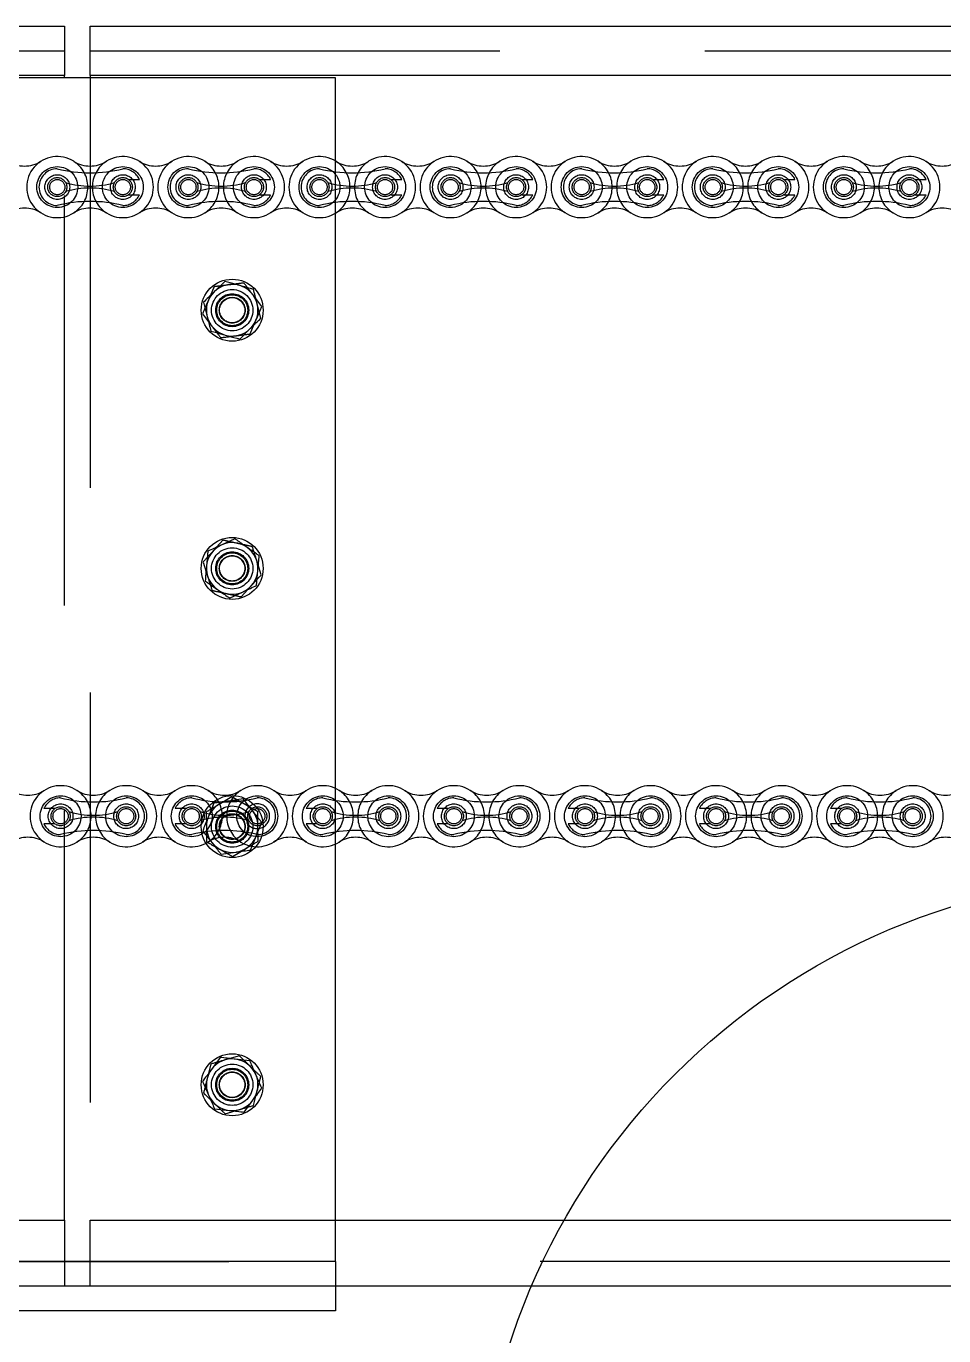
# Model space of a CAD drawing. Header units: metres. Extents: x 0 to 21025, y 0 to 14850.
# Drawn here: x 5528.1 to 5705.9, y 13033.1 to 13286.7 of the extents above; entities that cross this region are included whole.
import ezdxf

# ---------------------------------------------------------------- set-up
doc = ezdxf.new("R2010")
doc.units = ezdxf.units.M
doc.header["$LTSCALE"] = 25
doc.linetypes.add('HIDDEN2', pattern=[4.7625, 3.175, -1.5875])
doc.linetypes.add('PHANTOM', pattern=[63.5, 31.75, -6.35, 6.35, -6.35, 6.35, -6.35])
for name, color, linetype in [('SL4', 4, 'Continuous'), ('SRE', 2, 'PHANTOM'), ('ST1', 7, 'HIDDEN2')]:
    doc.layers.add(name, color=color, linetype=linetype)

msp = doc.modelspace()

# ---------------------------------------------------------------- linework, layer by layer
at = {"layer": 'SL4'}
for p, q in [((4210.539, 13286.681), (5535.514, 13286.681)), ((5535.514, 13286.681), (5535.514, 13277.156)), ((5540.514, 13277.156), (5540.514, 13286.681)), ((5540.514, 13286.681), (6485.517, 13286.681)), ((5535.514, 13277.156), (4210.539, 13277.156)), ((5588.014, 13276.681), (5488.014, 13276.681)), ((5535.514, 13276.681), (5535.514, 13277.156)), ((5540.514, 13277.156), (5540.514, 13276.681)), ((6490.514, 13277.156), (5540.514, 13277.156)), ((5588.014, 13047.444), (5588.014, 13276.681)), ((5566.565, 13237.27), (5564.507, 13235.245)), ((5562.45, 13233.221), (5563.174, 13230.426)), ((5573.579, 13230.142), (5572.854, 13232.936)), ((5569.463, 13226.092), (5571.521, 13228.117)), ((5568.508, 13187.434), (5565.894, 13186.209)), ((5563.279, 13184.985), (5563.032, 13182.109)), ((5572.749, 13178.377), (5572.996, 13181.253)), ((5567.52, 13175.929), (5570.135, 13177.153)), ((5564.443, 13136.218), (5563.371, 13133.537)), ((5570.157, 13137.042), (5567.3, 13136.63)), ((5571.586, 13127.145), (5572.657, 13129.825)), ((5565.871, 13126.32), (5568.728, 13126.732)), ((5565.706, 13086.973), (5563.992, 13084.651)), ((5571.443, 13086.326), (5568.575, 13086.65)), ((5564.585, 13077.036), (5567.453, 13076.713)), ((5570.322, 13076.389), (5572.037, 13078.711)), ((5588.014, 13055.444), (6490.514, 13055.444)), ((5588.014, 13047.444), (5488.014, 13047.444)), ((5588.014, 13047.444), (5588.014, 13037.919)), ((5719.777, 13042.681), (5588.014, 13042.681)), ((5588.014, 13037.919), (5488.014, 13037.919))]:
    msp.add_line(p, q, dxfattribs=at)
for centre, start, end in [((5568.014, 13231.681), 74.53519, 134.53519), ((5568.014, 13231.681), 14.53519, 74.53519), ((5568.014, 13231.681), 134.53519, 194.53519), ((5568.014, 13231.681), 314.53519, 14.53519), ((5568.014, 13231.681), 194.53519, 254.53519), ((5568.014, 13231.681), 254.53519, 314.53519), ((5568.014, 13181.681), 115.09256, 175.09256), ((5568.014, 13181.681), 55.09256, 115.09256), ((5568.014, 13181.681), 355.09256, 55.09256), ((5568.014, 13181.681), 175.09256, 235.09256), ((5568.014, 13181.681), 295.09256, 355.09256), ((5568.014, 13181.681), 235.09256, 295.09256), ((5568.014, 13131.681), 98.21321, 158.21321), ((5568.014, 13131.681), 38.21321, 98.21321), ((5568.014, 13131.681), 338.21321, 38.21321), ((5568.014, 13131.681), 158.21321, 218.21321), ((5568.014, 13131.681), 278.21321, 338.21321), ((5568.014, 13131.681), 218.21321, 278.21321), ((5568.014, 13081.681), 83.56164, 143.56164), ((5568.014, 13081.681), 23.56164, 83.56164), ((5568.014, 13081.681), 143.56164, 203.56164), ((5568.014, 13081.681), 323.56164, 23.56164), ((5568.014, 13081.681), 203.56164, 263.56164), ((5568.014, 13081.681), 263.56164, 323.56164)]:
    msp.add_arc(centre, 5, start, end, dxfattribs=at)
for points, knots in [([(5569.347, 13236.5), (5569.129, 13236.561), (5568.188, 13236.821), (5567.27, 13237.075), (5566.565, 13237.27)], [0, 0, 0, 0, 0.2318493, 1, 1, 1, 1]), ([(5572.13, 13235.73), (5571.938, 13235.783), (5571.033, 13236.034), (5570.091, 13236.295), (5569.347, 13236.5)], [0, 0, 0, 0, 0.2110008, 1, 1, 1, 1]), ([(5564.507, 13235.245), (5564.459, 13235.197), (5563.764, 13234.514), (5563.083, 13233.844), (5562.45, 13233.221)], [0, 0, 0, 0, 0.0702006, 1, 1, 1, 1]), ([(5572.854, 13232.936), (5572.837, 13233.002), (5572.592, 13233.946), (5572.353, 13234.871), (5572.13, 13235.73)], [0, 0, 0, 0, 0.0702006, 1, 1, 1, 1]), ([(5563.174, 13230.426), (5563.191, 13230.36), (5563.436, 13229.416), (5563.676, 13228.492), (5563.899, 13227.632)], [0, 0, 0, 0, 0.0702006, 1, 1, 1, 1]), ([(5571.521, 13228.117), (5571.57, 13228.165), (5572.265, 13228.849), (5572.945, 13229.519), (5573.579, 13230.142)], [0, 0, 0, 0, 0.0702006, 1, 1, 1, 1]), ([(5563.899, 13227.632), (5564.604, 13227.437), (5565.521, 13227.183), (5566.463, 13226.923), (5566.681, 13226.862)], [0, 0, 0, 0, 0.7681507, 1, 1, 1, 1]), ([(5566.681, 13226.862), (5567.424, 13226.657), (5568.366, 13226.396), (5569.272, 13226.145), (5569.463, 13226.092)], [0, 0, 0, 0, 0.7889992, 1, 1, 1, 1]), ([(5565.894, 13186.209), (5565.832, 13186.18), (5564.949, 13185.767), (5564.084, 13185.362), (5563.279, 13184.985)], [0, 0, 0, 0, 0.0702006, 1, 1, 1, 1]), ([(5570.875, 13185.782), (5570.69, 13185.911), (5569.889, 13186.47), (5569.108, 13187.015), (5568.508, 13187.434)], [0, 0, 0, 0, 0.2318493, 1, 1, 1, 1]), ([(5573.243, 13184.13), (5573.08, 13184.243), (5572.309, 13184.781), (5571.508, 13185.34), (5570.875, 13185.782)], [0, 0, 0, 0, 0.2110008, 1, 1, 1, 1]), ([(5572.996, 13181.253), (5573.002, 13181.322), (5573.085, 13182.293), (5573.167, 13183.245), (5573.243, 13184.13)], [0, 0, 0, 0, 0.0702006, 1, 1, 1, 1]), ([(5563.032, 13182.109), (5563.027, 13182.041), (5562.943, 13181.069), (5562.862, 13180.118), (5562.786, 13179.233)], [0, 0, 0, 0, 0.0702006, 1, 1, 1, 1]), ([(5562.786, 13179.233), (5563.385, 13178.814), (5564.166, 13178.269), (5564.967, 13177.71), (5565.153, 13177.581)], [0, 0, 0, 0, 0.7681507, 1, 1, 1, 1]), ([(5570.135, 13177.153), (5570.197, 13177.182), (5571.079, 13177.596), (5571.944, 13178.001), (5572.749, 13178.377)], [0, 0, 0, 0, 0.0702006, 1, 1, 1, 1]), ([(5565.153, 13177.581), (5565.785, 13177.14), (5566.587, 13176.58), (5567.358, 13176.042), (5567.52, 13175.929)], [0, 0, 0, 0, 0.7889992, 1, 1, 1, 1]), ([(5567.3, 13136.63), (5567.232, 13136.62), (5566.267, 13136.481), (5565.322, 13136.344), (5564.443, 13136.218)], [0, 0, 0, 0, 0.0702006, 1, 1, 1, 1]), ([(5571.943, 13134.774), (5571.803, 13134.952), (5571.198, 13135.72), (5570.609, 13136.468), (5570.157, 13137.042)], [0, 0, 0, 0, 0.2318493, 1, 1, 1, 1]), ([(5573.728, 13132.506), (5573.606, 13132.662), (5573.024, 13133.4), (5572.42, 13134.168), (5571.943, 13134.774)], [0, 0, 0, 0, 0.21100076, 1, 1, 1, 1]), ([(5563.371, 13133.537), (5563.346, 13133.473), (5562.984, 13132.568), (5562.63, 13131.681), (5562.3, 13130.856)], [0, 0, 0, 0, 0.0702006, 1, 1, 1, 1]), ([(5572.657, 13129.825), (5572.682, 13129.889), (5573.044, 13130.794), (5573.399, 13131.681), (5573.728, 13132.506)], [0, 0, 0, 0, 0.0702006, 1, 1, 1, 1]), ([(5562.3, 13130.856), (5562.752, 13130.282), (5563.341, 13129.534), (5563.945, 13128.766), (5564.086, 13128.588)], [0, 0, 0, 0, 0.7681507, 1, 1, 1, 1]), ([(5564.086, 13128.588), (5564.563, 13127.982), (5565.167, 13127.214), (5565.749, 13126.476), (5565.871, 13126.32)], [0, 0, 0, 0, 0.7889992, 1, 1, 1, 1]), ([(5568.728, 13126.732), (5568.796, 13126.742), (5569.761, 13126.882), (5570.706, 13127.018), (5571.586, 13127.145)], [0, 0, 0, 0, 0.0702006, 1, 1, 1, 1]), ([(5568.575, 13086.65), (5568.507, 13086.657), (5567.538, 13086.767), (5566.589, 13086.874), (5565.706, 13086.973)], [0, 0, 0, 0, 0.0702006, 1, 1, 1, 1]), ([(5563.992, 13084.651), (5563.951, 13084.596), (5563.372, 13083.812), (5562.805, 13083.043), (5562.277, 13082.329)], [0, 0, 0, 0, 0.0702006, 1, 1, 1, 1]), ([(5572.597, 13083.68), (5572.507, 13083.887), (5572.116, 13084.783), (5571.736, 13085.656), (5571.443, 13086.326)], [0, 0, 0, 0, 0.2318493, 1, 1, 1, 1]), ([(5562.277, 13082.329), (5562.569, 13081.658), (5562.95, 13080.785), (5563.34, 13079.89), (5563.431, 13079.683)], [0, 0, 0, 0, 0.7681507, 1, 1, 1, 1]), ([(5573.751, 13081.034), (5573.672, 13081.216), (5573.296, 13082.077), (5572.906, 13082.973), (5572.597, 13083.68)], [0, 0, 0, 0, 0.2110008, 1, 1, 1, 1]), ([(5563.431, 13079.683), (5563.739, 13078.976), (5564.13, 13078.08), (5564.506, 13077.218), (5564.585, 13077.036)], [0, 0, 0, 0, 0.7889992, 1, 1, 1, 1]), ([(5572.037, 13078.711), (5572.077, 13078.766), (5572.656, 13079.551), (5573.224, 13080.319), (5573.751, 13081.034)], [0, 0, 0, 0, 0.0702006, 1, 1, 1, 1]), ([(5567.453, 13076.713), (5567.521, 13076.705), (5568.49, 13076.596), (5569.439, 13076.489), (5570.322, 13076.389)], [0, 0, 0, 0, 0.0702006, 1, 1, 1, 1])]:
    msp.add_open_spline(points, degree=3, knots=knots, dxfattribs=at)
at = {"layer": 'SRE'}
msp.add_circle((5746.457, 12991.039), 131.043, dxfattribs=at)
at = {"layer": 'ST1'}
for p, q in [((4210.539, 13281.919), (5535.514, 13281.919)), ((5540.514, 13281.919), (6540.514, 13281.919)), ((5535.514, 13277.156), (4210.539, 13277.156)), ((5535.514, 13055.444), (5535.514, 13276.681)), ((6540.514, 13277.156), (5540.514, 13277.156)), ((5540.514, 13276.681), (5540.514, 13055.444)), ((5547.935, 13256.997), (5550.059, 13256.997)), ((5573.335, 13256.997), (5575.459, 13256.997)), ((5598.735, 13256.997), (5600.859, 13256.997)), ((5624.135, 13256.997), (5626.259, 13256.997)), ((5649.535, 13256.997), (5651.659, 13256.997)), ((5674.935, 13256.997), (5677.059, 13256.997)), ((5700.335, 13256.997), (5702.459, 13256.997)), ((5547.935, 13254.045), (5550.059, 13254.045)), ((5573.335, 13254.045), (5575.459, 13254.045)), ((5598.735, 13254.045), (5600.859, 13254.045)), ((5624.135, 13254.045), (5626.259, 13254.045)), ((5649.535, 13254.045), (5651.659, 13254.045)), ((5674.935, 13254.045), (5677.059, 13254.045)), ((5700.335, 13254.045), (5702.459, 13254.045)), ((5564.535, 13236.289), (5563.41, 13233.63)), ((5573.744, 13232.391), (5572.004, 13234.694)), ((5562.284, 13230.972), (5564.024, 13228.668)), ((5571.493, 13227.074), (5572.619, 13229.732)), ((5566.267, 13187.184), (5564.321, 13185.052)), ((5562.375, 13182.919), (5563.249, 13180.168)), ((5573.653, 13180.443), (5572.78, 13183.194)), ((5569.761, 13176.178), (5571.707, 13178.311)), ((5567.94, 13137.454), (5565.459, 13135.979)), ((5533.661, 13135.162), (5531.537, 13135.162)), ((5559.061, 13135.162), (5556.937, 13135.162)), ((5584.461, 13135.162), (5582.337, 13135.162)), ((5609.861, 13135.162), (5607.737, 13135.162)), ((5635.261, 13135.162), (5633.137, 13135.162)), ((5660.66, 13135.162), (5658.537, 13135.162)), ((5686.06, 13135.162), (5683.937, 13135.162)), ((5533.661, 13132.21), (5531.537, 13132.21)), ((5559.061, 13132.21), (5556.937, 13132.21)), ((5562.977, 13134.503), (5563.015, 13131.617)), ((5570.469, 13133.686), (5570.537, 13133.119)), ((5584.461, 13132.21), (5582.337, 13132.21)), ((5609.861, 13132.21), (5607.737, 13132.21)), ((5635.261, 13132.21), (5633.137, 13132.21)), ((5660.66, 13132.21), (5658.537, 13132.21)), ((5686.06, 13132.21), (5683.937, 13132.21)), ((5573.051, 13128.859), (5573.014, 13131.745)), ((5568.088, 13125.908), (5570.57, 13127.384)), ((5569.403, 13087.285), (5566.629, 13086.485)), ((5563.855, 13085.686), (5563.161, 13082.884)), ((5572.173, 13077.677), (5572.867, 13080.479)), ((5566.626, 13076.077), (5569.399, 13076.877)), ((4210.539, 13055.444), (5535.514, 13055.444)), ((5488.014, 13055.444), (5535.514, 13055.444)), ((5535.514, 13055.444), (5535.514, 13042.681)), ((5540.514, 13055.444), (6540.514, 13055.444)), ((5540.514, 13042.681), (5540.514, 13055.444)), ((5540.514, 13055.444), (5588.014, 13055.444)), ((5535.514, 13047.444), (4210.539, 13047.444)), ((5488.014, 13047.444), (5588.014, 13047.444)), ((5540.514, 13047.444), (5535.514, 13047.444)), ((6540.514, 13047.444), (5540.514, 13047.444)), ((5588.014, 13042.681), (5488.014, 13042.681))]:
    msp.add_line(p, q, dxfattribs=at)
for centre, radius in [((5534.128, 13255.521), 3.96), ((5546.828, 13255.521), 3.96), ((5559.528, 13255.521), 3.96), ((5572.228, 13255.521), 3.96), ((5584.928, 13255.521), 3.96), ((5597.628, 13255.521), 3.96), ((5610.328, 13255.521), 3.96), ((5623.028, 13255.521), 3.96), ((5635.728, 13255.521), 3.96), ((5648.428, 13255.521), 3.96), ((5661.128, 13255.521), 3.96), ((5673.828, 13255.521), 3.96), ((5686.528, 13255.521), 3.96), ((5699.228, 13255.521), 3.96), ((5534.128, 13255.521), 2.398), ((5534.128, 13255.521), 1.845), ((5534.128, 13255.521), 1.476), ((5546.828, 13255.521), 2.399), ((5546.828, 13255.521), 1.845), ((5546.828, 13255.521), 1.476), ((5559.528, 13255.521), 2.398), ((5559.528, 13255.521), 1.845), ((5559.528, 13255.521), 1.476), ((5572.228, 13255.521), 2.398), ((5572.228, 13255.521), 1.845), ((5572.228, 13255.521), 1.476), ((5584.928, 13255.521), 2.398), ((5584.928, 13255.521), 1.845), ((5584.928, 13255.521), 1.476), ((5597.628, 13255.521), 2.398), ((5597.628, 13255.521), 1.845), ((5597.628, 13255.521), 1.476), ((5610.328, 13255.521), 2.399), ((5610.328, 13255.521), 1.845), ((5610.328, 13255.521), 1.476), ((5623.028, 13255.521), 2.399), ((5623.028, 13255.521), 1.845), ((5623.028, 13255.521), 1.476), ((5635.728, 13255.521), 2.399), ((5635.728, 13255.521), 1.845), ((5635.728, 13255.521), 1.476), ((5648.428, 13255.521), 2.399), ((5648.428, 13255.521), 1.845), ((5648.428, 13255.521), 1.476), ((5661.128, 13255.521), 2.398), ((5661.128, 13255.521), 1.845), ((5661.128, 13255.521), 1.476), ((5673.828, 13255.521), 2.398), ((5673.828, 13255.521), 1.845), ((5673.828, 13255.521), 1.476), ((5686.528, 13255.521), 2.398), ((5686.528, 13255.521), 1.845), ((5686.528, 13255.521), 1.476), ((5699.228, 13255.521), 2.398), ((5699.228, 13255.521), 1.845), ((5699.228, 13255.521), 1.476), ((5568.014, 13231.681), 6), ((5568.014, 13231.681), 4), ((5568.014, 13231.681), 3.2), ((5568.014, 13231.681), 3), ((5568.014, 13231.681), 2.5), ((5568.014, 13231.681), 2.445), ((5568.014, 13181.681), 6), ((5568.014, 13181.681), 4), ((5568.014, 13181.681), 3.2), ((5568.014, 13181.681), 3), ((5568.014, 13181.681), 2.5), ((5568.014, 13181.681), 2.445), ((5534.768, 13133.686), 3.96), ((5547.468, 13133.686), 3.96), ((5560.168, 13133.686), 3.96), ((5568.014, 13131.681), 6), ((5572.868, 13133.686), 3.96), ((5585.568, 13133.686), 3.96), ((5598.268, 13133.686), 3.96), ((5610.968, 13133.686), 3.96), ((5623.668, 13133.686), 3.96), ((5636.368, 13133.686), 3.96), ((5649.068, 13133.686), 3.96), ((5661.767, 13133.686), 3.96), ((5674.467, 13133.686), 3.96), ((5687.167, 13133.686), 3.96), ((5699.867, 13133.686), 3.96), ((5534.768, 13133.686), 2.398), ((5534.768, 13133.686), 1.845), ((5534.768, 13133.686), 1.476), ((5547.468, 13133.686), 2.398), ((5547.468, 13133.686), 1.845), ((5547.468, 13133.686), 1.476), ((5560.168, 13133.686), 2.398), ((5560.168, 13133.686), 1.845), ((5560.168, 13133.686), 1.476), ((5568.014, 13131.681), 4), ((5568.014, 13131.681), 3.2), ((5568.014, 13131.681), 3), ((5572.868, 13133.686), 1.845), ((5572.868, 13133.686), 1.476), ((5585.568, 13133.686), 2.398), ((5585.568, 13133.686), 1.845), ((5585.568, 13133.686), 1.476), ((5598.268, 13133.686), 2.398), ((5598.268, 13133.686), 1.845), ((5598.268, 13133.686), 1.476), ((5610.968, 13133.686), 2.399), ((5610.968, 13133.686), 1.845), ((5610.968, 13133.686), 1.476), ((5623.668, 13133.686), 2.399), ((5623.668, 13133.686), 1.845), ((5623.668, 13133.686), 1.476), ((5636.368, 13133.686), 2.399), ((5636.368, 13133.686), 1.845), ((5636.368, 13133.686), 1.476), ((5649.068, 13133.686), 2.399), ((5649.068, 13133.686), 1.845), ((5649.068, 13133.686), 1.476), ((5661.767, 13133.686), 2.398), ((5661.767, 13133.686), 1.845), ((5661.767, 13133.686), 1.476), ((5674.467, 13133.686), 2.398), ((5674.467, 13133.686), 1.845), ((5674.467, 13133.686), 1.476), ((5687.167, 13133.686), 2.398), ((5687.167, 13133.686), 1.845), ((5687.167, 13133.686), 1.476), ((5699.867, 13133.686), 2.398), ((5699.867, 13133.686), 1.845), ((5699.867, 13133.686), 1.476), ((5568.014, 13131.681), 2.5), ((5568.014, 13131.681), 2.445), ((5568.014, 13081.681), 6), ((5568.014, 13081.681), 4), ((5568.014, 13081.681), 3.2), ((5568.014, 13081.681), 3), ((5568.014, 13081.681), 2.5), ((5568.014, 13081.681), 2.445)]:
    msp.add_circle(centre, radius, dxfattribs=at)
for centre, radius, start, end in [((5527.778, 13265.514), 5.92, 237.56669, 302.43331), ((5534.128, 13255.521), 5.92, 57.56669, 302.43331), ((5534.128, 13255.521), 3.552, 90, 270), ((5540.478, 13284.618), 26.322, 256.04015, 283.95985), ((5540.478, 13265.514), 5.92, 237.56669, 302.43331), ((5534.128, 13255.521), 5.92, 302.43324, 57.56676), ((5546.828, 13255.521), 5.92, 122.43324, 237.56676), ((5546.828, 13255.521), 5.92, 237.56669, 122.43331), ((5546.828, 13255.521), 3.552, 24.55336, 90), ((5553.178, 13265.514), 5.92, 237.56669, 302.43331), ((5559.528, 13255.521), 5.92, 57.56669, 302.43331), ((5559.528, 13255.521), 3.552, 90, 270), ((5565.878, 13284.618), 26.322, 256.04015, 283.95985), ((5565.878, 13265.514), 5.92, 237.56669, 302.43331), ((5559.528, 13255.521), 5.92, 302.43324, 57.56676), ((5572.228, 13255.521), 5.92, 122.43324, 237.56676), ((5572.228, 13255.521), 5.92, 237.56669, 122.43331), ((5572.228, 13255.521), 3.552, 24.55336, 90), ((5578.578, 13265.514), 5.92, 237.56669, 302.43331), ((5584.928, 13255.521), 5.92, 57.56669, 302.43331), ((5584.928, 13255.521), 3.552, 90, 270), ((5591.278, 13284.618), 26.322, 256.04015, 283.95985), ((5591.278, 13265.514), 5.92, 237.56669, 302.43331), ((5584.928, 13255.521), 5.92, 302.43324, 57.56676), ((5597.628, 13255.521), 5.92, 122.43324, 237.56676), ((5597.628, 13255.521), 5.92, 237.56669, 122.43331), ((5597.628, 13255.521), 3.552, 24.55336, 90), ((5603.978, 13265.514), 5.92, 237.56669, 302.43331), ((5610.328, 13255.521), 5.92, 57.56669, 302.43331), ((5610.328, 13255.521), 3.552, 90, 270), ((5616.678, 13284.618), 26.322, 256.04015, 283.95985), ((5616.678, 13265.514), 5.92, 237.56669, 302.43331), ((5610.328, 13255.521), 5.92, 302.43324, 57.56676), ((5623.028, 13255.521), 5.92, 122.43324, 237.56676), ((5623.028, 13255.521), 5.92, 237.56669, 122.43331), ((5623.028, 13255.521), 3.552, 24.55336, 90), ((5629.378, 13265.514), 5.92, 237.56669, 302.43331), ((5635.728, 13255.521), 5.92, 57.56669, 302.43331), ((5635.728, 13255.521), 3.552, 90, 270), ((5642.078, 13284.618), 26.322, 256.04015, 283.95985), ((5642.078, 13265.514), 5.92, 237.56669, 302.43331), ((5635.728, 13255.521), 5.92, 302.43324, 57.56676), ((5648.428, 13255.521), 5.92, 122.43324, 237.56676), ((5648.428, 13255.521), 5.92, 237.56669, 122.43331), ((5648.428, 13255.521), 3.552, 24.55336, 90), ((5654.778, 13265.514), 5.92, 237.56669, 302.43331), ((5661.128, 13255.521), 5.92, 57.56669, 302.43331), ((5661.128, 13255.521), 3.552, 90, 270), ((5667.478, 13284.618), 26.322, 256.04015, 283.95985), ((5667.478, 13265.514), 5.92, 237.56669, 302.43331), ((5661.128, 13255.521), 5.92, 302.43324, 57.56676), ((5673.828, 13255.521), 5.92, 122.43324, 237.56676), ((5673.828, 13255.521), 5.92, 237.56669, 122.43331), ((5673.828, 13255.521), 3.552, 24.55336, 90), ((5680.178, 13265.514), 5.92, 237.56669, 302.43331), ((5686.528, 13255.521), 5.92, 57.56669, 302.43331), ((5686.528, 13255.521), 3.552, 90, 270), ((5692.878, 13284.618), 26.322, 256.04015, 283.95985), ((5692.878, 13265.514), 5.92, 237.56669, 302.43331), ((5686.528, 13255.521), 5.92, 302.43324, 57.56676), ((5699.228, 13255.521), 5.92, 122.43324, 237.56676), ((5699.228, 13255.521), 5.92, 237.56669, 122.43331), ((5699.228, 13255.521), 3.552, 24.55336, 90), ((5705.578, 13265.514), 5.92, 237.56669, 302.43331), ((5540.478, 13271.874), 16.175, 252.993, 287.007), ((5565.878, 13271.874), 16.175, 252.993, 287.007), ((5591.278, 13271.874), 16.175, 252.993, 287.007), ((5616.678, 13271.874), 16.175, 252.993, 287.007), ((5642.078, 13271.874), 16.175, 252.993, 287.007), ((5667.478, 13271.874), 16.175, 252.993, 287.007), ((5692.878, 13271.874), 16.175, 252.993, 287.007), ((5540.478, 13239.169), 16.175, 72.993, 107.007), ((5546.828, 13255.521), 3.552, 270, 335.44664), ((5565.878, 13239.169), 16.175, 72.993, 107.007), ((5572.228, 13255.521), 3.552, 270, 335.44664), ((5591.278, 13239.169), 16.175, 72.993, 107.007), ((5597.628, 13255.521), 3.552, 270, 335.44664), ((5616.678, 13239.169), 16.175, 72.993, 107.007), ((5623.028, 13255.521), 3.552, 270, 335.44664), ((5642.078, 13239.169), 16.175, 72.993, 107.007), ((5648.428, 13255.521), 3.552, 270, 335.44664), ((5667.478, 13239.169), 16.175, 72.993, 107.007), ((5673.828, 13255.521), 3.552, 270, 335.44664), ((5692.878, 13239.169), 16.175, 72.993, 107.007), ((5699.228, 13255.521), 3.552, 270, 335.44664), ((5527.778, 13245.528), 5.92, 57.56669, 122.43331), ((5540.478, 13226.424), 26.322, 76.04015, 103.95985), ((5540.478, 13245.528), 5.92, 57.56669, 122.43331), ((5553.178, 13245.528), 5.92, 57.56669, 122.43331), ((5565.878, 13226.424), 26.322, 76.04015, 103.95985), ((5565.878, 13245.528), 5.92, 57.56669, 122.43331), ((5578.578, 13245.528), 5.92, 57.56669, 122.43331), ((5591.278, 13226.424), 26.322, 76.04015, 103.95985), ((5591.278, 13245.528), 5.92, 57.56669, 122.43331), ((5603.978, 13245.528), 5.92, 57.56669, 122.43331), ((5616.678, 13226.424), 26.322, 76.04015, 103.95985), ((5616.678, 13245.528), 5.92, 57.56669, 122.43331), ((5629.378, 13245.528), 5.92, 57.56669, 122.43331), ((5642.078, 13226.424), 26.322, 76.04015, 103.95985), ((5642.078, 13245.528), 5.92, 57.56669, 122.43331), ((5654.778, 13245.528), 5.92, 57.56669, 122.43331), ((5667.478, 13226.424), 26.322, 76.04015, 103.95985), ((5667.478, 13245.528), 5.92, 57.56669, 122.43331), ((5680.178, 13245.528), 5.92, 57.56669, 122.43331), ((5692.878, 13226.424), 26.322, 76.04015, 103.95985), ((5692.878, 13245.528), 5.92, 57.56669, 122.43331), ((5705.578, 13245.528), 5.92, 57.56669, 122.43331), ((5528.418, 13143.679), 5.92, 237.56669, 302.43331), ((5534.768, 13133.686), 5.92, 57.56669, 302.43331), ((5534.768, 13133.686), 3.552, 90, 155.44664), ((5541.118, 13162.783), 26.322, 256.04015, 283.95985), ((5541.118, 13143.679), 5.92, 237.56669, 302.43331), ((5534.768, 13133.686), 5.92, 302.43324, 57.56676), ((5547.468, 13133.686), 5.92, 122.43324, 237.56676), ((5547.468, 13133.686), 5.92, 237.56669, 122.43331), ((5547.468, 13133.686), 3.552, 270, 90), ((5553.818, 13143.679), 5.92, 237.56669, 302.43331), ((5560.168, 13133.686), 5.92, 57.56669, 302.43331), ((5560.168, 13133.686), 3.552, 90, 155.44664), ((5566.518, 13162.783), 26.322, 256.04015, 283.95985), ((5566.518, 13143.679), 5.92, 237.56669, 302.43331), ((5560.168, 13133.686), 5.92, 302.43324, 57.56676), ((5572.868, 13133.686), 5.92, 122.43324, 237.56672), ((5572.868, 13133.686), 5.92, 237.56669, 122.43331), ((5572.868, 13133.686), 3.552, 270, 90), ((5579.218, 13143.679), 5.92, 237.56669, 302.43331), ((5585.568, 13133.686), 5.92, 57.56669, 302.43331), ((5585.568, 13133.686), 3.552, 90, 155.44664), ((5591.918, 13162.783), 26.322, 256.04015, 283.95985), ((5591.918, 13143.679), 5.92, 237.56669, 302.43331), ((5585.568, 13133.686), 5.92, 302.43324, 57.56676), ((5598.268, 13133.686), 5.92, 122.43324, 237.56676), ((5598.268, 13133.686), 5.92, 237.56669, 122.43331), ((5598.268, 13133.686), 3.552, 270, 90), ((5604.618, 13143.679), 5.92, 237.56669, 302.43331), ((5610.968, 13133.686), 5.92, 57.56669, 302.43331), ((5610.968, 13133.686), 3.552, 90, 155.44664), ((5617.318, 13162.783), 26.322, 256.04015, 283.95985), ((5617.318, 13143.679), 5.92, 237.56669, 302.43331), ((5610.968, 13133.686), 5.92, 302.43324, 57.56676), ((5623.668, 13133.686), 5.92, 122.43324, 237.56676), ((5623.668, 13133.686), 5.92, 237.56669, 122.43331), ((5623.668, 13133.686), 3.552, 270, 90), ((5630.018, 13143.679), 5.92, 237.56669, 302.43331), ((5636.368, 13133.686), 5.92, 57.56669, 302.43331), ((5636.368, 13133.686), 3.552, 90, 155.44664), ((5642.718, 13162.783), 26.322, 256.04015, 283.95985), ((5642.718, 13143.679), 5.92, 237.56669, 302.43331), ((5636.368, 13133.686), 5.92, 302.43324, 57.56676), ((5649.068, 13133.686), 5.92, 122.43324, 237.56676), ((5649.068, 13133.686), 5.92, 237.56669, 122.43331), ((5649.068, 13133.686), 3.552, 270, 90), ((5655.418, 13143.679), 5.92, 237.56669, 302.43331), ((5661.767, 13133.686), 5.92, 57.56669, 302.43331), ((5661.767, 13133.686), 3.552, 90, 155.44664), ((5668.117, 13162.783), 26.322, 256.04015, 283.95985), ((5668.117, 13143.679), 5.92, 237.56669, 302.43331), ((5661.767, 13133.686), 5.92, 302.43324, 57.56676), ((5674.467, 13133.686), 5.92, 122.43324, 237.56676), ((5674.467, 13133.686), 5.92, 237.56669, 122.43331), ((5674.467, 13133.686), 3.552, 270, 90), ((5680.817, 13143.679), 5.92, 237.56669, 302.43331), ((5687.167, 13133.686), 5.92, 57.56669, 302.43331), ((5687.167, 13133.686), 3.552, 90, 155.44664), ((5693.517, 13162.783), 26.322, 256.04015, 283.95985), ((5693.517, 13143.679), 5.92, 237.56669, 302.43331), ((5687.167, 13133.686), 5.92, 302.43324, 57.56676), ((5699.867, 13133.686), 5.92, 122.43324, 237.56676), ((5699.867, 13133.686), 5.92, 237.56669, 122.43331), ((5699.867, 13133.686), 3.552, 270, 90), ((5706.217, 13143.679), 5.92, 237.56669, 302.43331), ((5572.868, 13133.686), 2.398, 211.48562, 180), ((5534.768, 13133.686), 3.552, 204.55336, 270), ((5541.118, 13150.039), 16.175, 252.993, 287.007), ((5541.118, 13117.334), 16.175, 72.993, 107.007), ((5560.168, 13133.686), 3.552, 204.55336, 270), ((5566.518, 13150.039), 16.175, 252.993, 287.007), ((5566.518, 13117.334), 16.175, 72.993, 107.007), ((5585.568, 13133.686), 3.552, 204.55336, 270), ((5591.918, 13150.039), 16.175, 252.993, 287.007), ((5591.918, 13117.334), 16.175, 72.993, 107.007), ((5610.968, 13133.686), 3.552, 204.55336, 270), ((5617.318, 13150.039), 16.175, 252.993, 287.007), ((5617.318, 13117.334), 16.175, 72.993, 107.007), ((5636.368, 13133.686), 3.552, 204.55336, 270), ((5642.718, 13150.039), 16.175, 252.993, 287.007), ((5642.718, 13117.334), 16.175, 72.993, 107.007), ((5661.767, 13133.686), 3.552, 204.55336, 270), ((5668.117, 13150.039), 16.175, 252.993, 287.007), ((5668.117, 13117.334), 16.175, 72.993, 107.007), ((5687.167, 13133.686), 3.552, 204.55336, 270), ((5693.517, 13150.039), 16.175, 252.993, 287.007), ((5693.517, 13117.334), 16.175, 72.993, 107.007), ((5528.418, 13123.693), 5.92, 57.56669, 122.43331), ((5541.118, 13104.589), 26.322, 76.04015, 103.95985), ((5541.118, 13123.693), 5.92, 57.56669, 122.43331), ((5553.818, 13123.693), 5.92, 57.56669, 122.43331), ((5566.518, 13104.589), 26.322, 76.04015, 103.95985), ((5566.518, 13123.693), 5.92, 57.56669, 122.43331), ((5579.218, 13123.693), 5.92, 57.56669, 122.43331), ((5591.918, 13104.589), 26.322, 76.04015, 103.95985), ((5591.918, 13123.693), 5.92, 57.56669, 122.43331), ((5604.618, 13123.693), 5.92, 57.56669, 122.43331), ((5617.318, 13104.589), 26.322, 76.04015, 103.95985), ((5617.318, 13123.693), 5.92, 57.56669, 122.43331), ((5630.018, 13123.693), 5.92, 57.56669, 122.43331), ((5642.718, 13104.589), 26.322, 76.04015, 103.95985), ((5642.718, 13123.693), 5.92, 57.56669, 122.43331), ((5655.418, 13123.693), 5.92, 57.56669, 122.43331), ((5668.117, 13104.589), 26.322, 76.04015, 103.95985), ((5668.117, 13123.693), 5.92, 57.56669, 122.43331), ((5680.817, 13123.693), 5.92, 57.56669, 122.43331), ((5693.517, 13104.589), 26.322, 76.04015, 103.95985), ((5693.517, 13123.693), 5.92, 57.56669, 122.43331), ((5706.217, 13123.693), 5.92, 57.56669, 122.43331)]:
    msp.add_arc(centre, radius, start, end, dxfattribs=at)
for points, knots in [([(5564.535, 13236.289), (5564.775, 13236.318), (5565.709, 13236.434), (5566.679, 13236.554), (5567.4, 13236.643)], [0, 0, 0, 0, 0.2575513, 1, 1, 1, 1]), ([(5567.4, 13236.643), (5567.66, 13236.676), (5568.63, 13236.796), (5569.574, 13236.913), (5570.265, 13236.998)], [0, 0, 0, 0, 0.2686336, 1, 1, 1, 1]), ([(5572.004, 13234.694), (5571.963, 13234.749), (5571.376, 13235.527), (5570.8, 13236.289), (5570.265, 13236.998)], [0, 0, 0, 0, 0.0702006, 1, 1, 1, 1]), ([(5563.41, 13233.63), (5563.383, 13233.567), (5563.003, 13232.669), (5562.631, 13231.79), (5562.284, 13230.972)], [0, 0, 0, 0, 0.0702006, 1, 1, 1, 1]), ([(5572.619, 13229.732), (5572.645, 13229.795), (5573.025, 13230.693), (5573.398, 13231.573), (5573.744, 13232.391)], [0, 0, 0, 0, 0.07020058, 1, 1, 1, 1]), ([(5564.024, 13228.668), (5564.065, 13228.613), (5564.653, 13227.836), (5565.228, 13227.073), (5565.764, 13226.364)], [0, 0, 0, 0, 0.0702006, 1, 1, 1, 1]), ([(5565.764, 13226.364), (5566.004, 13226.394), (5566.938, 13226.51), (5567.908, 13226.63), (5568.629, 13226.719)], [0, 0, 0, 0, 0.2575513, 1, 1, 1, 1]), ([(5568.629, 13226.719), (5568.889, 13226.751), (5569.859, 13226.871), (5570.803, 13226.988), (5571.493, 13227.074)], [0, 0, 0, 0, 0.2686336, 1, 1, 1, 1]), ([(5566.267, 13187.184), (5566.504, 13187.132), (5567.423, 13186.93), (5568.378, 13186.721), (5569.087, 13186.565)], [0, 0, 0, 0, 0.2575513, 1, 1, 1, 1]), ([(5569.087, 13186.565), (5569.343, 13186.509), (5570.297, 13186.299), (5571.227, 13186.095), (5571.906, 13185.946)], [0, 0, 0, 0, 0.26863361, 1, 1, 1, 1]), ([(5572.78, 13183.194), (5572.759, 13183.26), (5572.464, 13184.189), (5572.175, 13185.099), (5571.906, 13185.946)], [0, 0, 0, 0, 0.0702006, 1, 1, 1, 1]), ([(5564.321, 13185.052), (5564.275, 13185.001), (5563.618, 13184.281), (5562.974, 13183.576), (5562.375, 13182.919)], [0, 0, 0, 0, 0.0702006, 1, 1, 1, 1]), ([(5571.707, 13178.311), (5571.753, 13178.361), (5572.411, 13179.081), (5573.055, 13179.787), (5573.653, 13180.443)], [0, 0, 0, 0, 0.07020058, 1, 1, 1, 1]), ([(5563.249, 13180.168), (5563.269, 13180.103), (5563.564, 13179.174), (5563.853, 13178.263), (5564.122, 13177.417)], [0, 0, 0, 0, 0.07020058, 1, 1, 1, 1]), ([(5564.122, 13177.417), (5564.359, 13177.365), (5565.278, 13177.163), (5566.233, 13176.953), (5566.942, 13176.798)], [0, 0, 0, 0, 0.2575513, 1, 1, 1, 1]), ([(5566.942, 13176.798), (5567.198, 13176.741), (5568.153, 13176.532), (5569.082, 13176.328), (5569.761, 13176.178)], [0, 0, 0, 0, 0.2686336, 1, 1, 1, 1]), ([(5567.94, 13137.454), (5568.151, 13137.336), (5568.972, 13136.876), (5569.825, 13136.398), (5570.458, 13136.043)], [0, 0, 0, 0, 0.2575513, 1, 1, 1, 1]), ([(5565.459, 13135.979), (5565.4, 13135.944), (5564.562, 13135.446), (5563.741, 13134.957), (5562.977, 13134.503)], [0, 0, 0, 0, 0.0702006, 1, 1, 1, 1]), ([(5570.458, 13136.043), (5570.687, 13135.915), (5571.54, 13135.437), (5572.37, 13134.972), (5572.977, 13134.632)], [0, 0, 0, 0, 0.26863361, 1, 1, 1, 1]), ([(5573.014, 13131.745), (5573.013, 13131.814), (5573, 13132.789), (5572.988, 13133.744), (5572.977, 13134.632)], [0, 0, 0, 0, 0.0702006, 1, 1, 1, 1]), ([(5563.015, 13131.617), (5563.015, 13131.549), (5563.028, 13130.574), (5563.04, 13129.619), (5563.052, 13128.73)], [0, 0, 0, 0, 0.0702006, 1, 1, 1, 1]), ([(5563.052, 13128.73), (5563.263, 13128.612), (5564.084, 13128.152), (5564.937, 13127.674), (5565.57, 13127.319)], [0, 0, 0, 0, 0.2575513, 1, 1, 1, 1]), ([(5565.57, 13127.319), (5565.799, 13127.191), (5566.651, 13126.713), (5567.481, 13126.248), (5568.088, 13125.908)], [0, 0, 0, 0, 0.2686336, 1, 1, 1, 1]), ([(5570.57, 13127.384), (5570.628, 13127.419), (5571.466, 13127.917), (5572.287, 13128.405), (5573.051, 13128.859)], [0, 0, 0, 0, 0.07020058, 1, 1, 1, 1]), ([(5566.629, 13086.485), (5566.563, 13086.467), (5565.626, 13086.196), (5564.709, 13085.932), (5563.855, 13085.686)], [0, 0, 0, 0, 0.0702006, 1, 1, 1, 1]), ([(5569.403, 13087.285), (5569.577, 13087.117), (5570.255, 13086.465), (5570.959, 13085.786), (5571.482, 13085.283)], [0, 0, 0, 0, 0.2575513, 1, 1, 1, 1]), ([(5571.482, 13085.283), (5571.671, 13085.101), (5572.375, 13084.423), (5573.06, 13083.763), (5573.562, 13083.281)], [0, 0, 0, 0, 0.2686336, 1, 1, 1, 1]), ([(5563.161, 13082.884), (5563.144, 13082.817), (5562.91, 13081.871), (5562.68, 13080.944), (5562.467, 13080.082)], [0, 0, 0, 0, 0.0702006, 1, 1, 1, 1]), ([(5572.867, 13080.479), (5572.884, 13080.545), (5573.118, 13081.491), (5573.348, 13082.419), (5573.562, 13083.281)], [0, 0, 0, 0, 0.0702006, 1, 1, 1, 1]), ([(5562.467, 13080.082), (5562.641, 13079.914), (5563.319, 13079.261), (5564.023, 13078.583), (5564.546, 13078.079)], [0, 0, 0, 0, 0.2575513, 1, 1, 1, 1]), ([(5564.546, 13078.079), (5564.735, 13077.897), (5565.439, 13077.22), (5566.124, 13076.56), (5566.626, 13076.077)], [0, 0, 0, 0, 0.2686336, 1, 1, 1, 1]), ([(5569.399, 13076.877), (5569.465, 13076.896), (5570.402, 13077.166), (5571.32, 13077.431), (5572.173, 13077.677)], [0, 0, 0, 0, 0.0702006, 1, 1, 1, 1])]:
    msp.add_open_spline(points, degree=3, knots=knots, dxfattribs=at)

doc.saveas('drawing.dxf')
